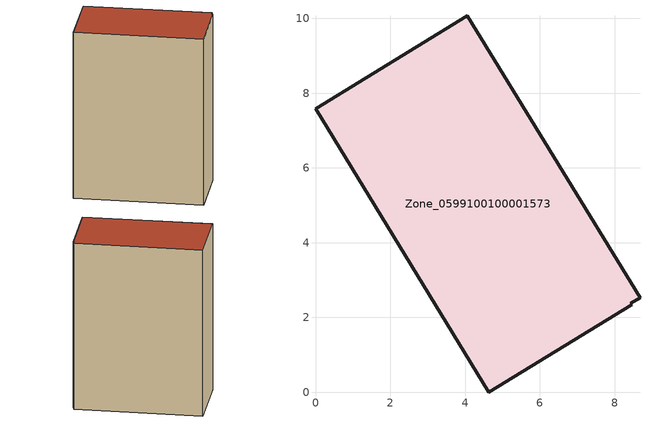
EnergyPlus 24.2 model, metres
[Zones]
Zone_0599100100001573
 floor ground (C_G): 0,7.58 4.07,10.07 8.68,2.53 8.44,2.38 8.46,2.34 4.64,0 z3.52
 wall outside (C_F): 4.07,10.07 0,7.58 4.64,0 8.46,2.34 8.44,2.38 8.68,2.53 4.07,10.07 z3.52:15.64
 roof outside (C_R): 0,7.58 4.64,0 8.46,2.34 8.44,2.38 8.68,2.53 4.07,10.07 z15.64
[BUILDING]
Pand.0599100100001573: North Axis=0; Terrain=City; Loads Convergence Tolerance Value=0.04; Temperature Convergence Tolerance Value=0.4; Solar Distribution=FullExterior; Maximum Number of Warmup Days=25; Minimum Number of Warmup Days=1
[Site:Location]
Rotterdam.The.Hague.AP_ZH_NLD Design_Conditions: Latitude=51.96; Longitude=4.45; Time Zone=1; Elevation=-4.5
[SITE:GROUNDTEMPERATURE:BUILDINGSURFACE]
18, 18, 18, 18, 18, 18, 18, 18, 18, 18, 18, 18
[MATERIAL] Thermal Absorptance=0.9; Solar Absorptance=0.7; Visible Absorptance=0.7
Name | Roughness | Thickness | Conductivity | Density | Specific Heat
G.TI.2006-2014 | MediumSmooth | 0.15 | 0.06 | 540 | 1210
F.TI.2006-2014 | Rough | 0.3 | 0.12 | 1920 | 840
R.TI.2006-2014 | MediumRough | 0.2 | 0.08 | 1500 | 1000
[CONSTRUCTION]
C_G: G.TI.2006-2014
C_F: F.TI.2006-2014
C_R: R.TI.2006-2014
[ZONE]
Zone_0599100100001573: Type=1; Multiplier=1; Ceiling Height=Autocalculate; Volume=Autocalculate; Floor Area=autocalculate; Part of Total Floor Area=Yes
[ZONEINFILTRATION:DESIGNFLOWRATE]
Infil_Zone_0599100100001573: Zone or ZoneList or Space or SpaceList=Zone_0599100100001573; Schedule=AlwaysOn; Design Flow Rate Calculation Method=Flow/Area; Flow Rate per Floor Area=0.0015; Constant Term Coefficient=1; Temperature Term Coefficient=0; Velocity Term Coefficient=0; Velocity Squared Term Coefficient=0
[HVACTEMPLATE:ZONE:IDEALLOADSAIRSYSTEM]
Zone_0599100100001573: Maximum Heating Supply Air Temperature=50; Minimum Cooling Supply Air Temperature=13; Maximum Heating Supply Air Humidity Ratio=0.0156; Minimum Cooling Supply Air Humidity Ratio=0.0077; Heating Limit=NoLimit; Cooling Limit=NoLimit; Dehumidification Control Type=ConstantSensibleHeatRatio; Cooling Sensible Heat Ratio=0.7; Dehumidification Setpoint=60; Humidification Control Type=None; Humidification Setpoint=30; Outdoor Air Method=None; Outdoor Air Flow Rate per Person=0.00944; Outdoor Air Flow Rate per Zone Floor Area=0; Outdoor Air Flow Rate per Zone=0; Demand Controlled Ventilation Type=None; Outdoor Air Economizer Type=NoEconomizer; Heat Recovery Type=None; Sensible Heat Recovery Effectiveness=0.7; Latent Heat Recovery Effectiveness=0.65
[ZONECONTROL:THERMOSTAT]
ThermostatControl_Zone_0599100100001573: Zone or ZoneList=Zone_0599100100001573; Control Type Schedule=DualSetpointControlType; Control 1=Thermostat_Zone_0599100100001573; Temperature Difference Between Cutout And Setpoint=0
[THERMOSTATSETPOINT:DUALSETPOINT]
Thermostat_Zone_0599100100001573: Heating Setpoint Temperature Schedule=HeatingSetpoint_Zone_0599100100001573; Cooling Setpoint Temperature Schedule=CoolingSetpoint_Zone_0599100100001573
[SCHEDULE:COMPACT]
HeatingSetpoint_Zone_0599100100001573: Through: 12/31, For: AllDays, Until: 24:00, 21
CoolingSetpoint_Zone_0599100100001573: Through: 12/31, For: AllDays, Until: 24:00, 24
DualSetpointControlType: Through: 12/31, For: AllDays, Until: 24:00, 4
AlwaysOn: Through: 12/31, For: AllDays, Until: 24:00, 1
